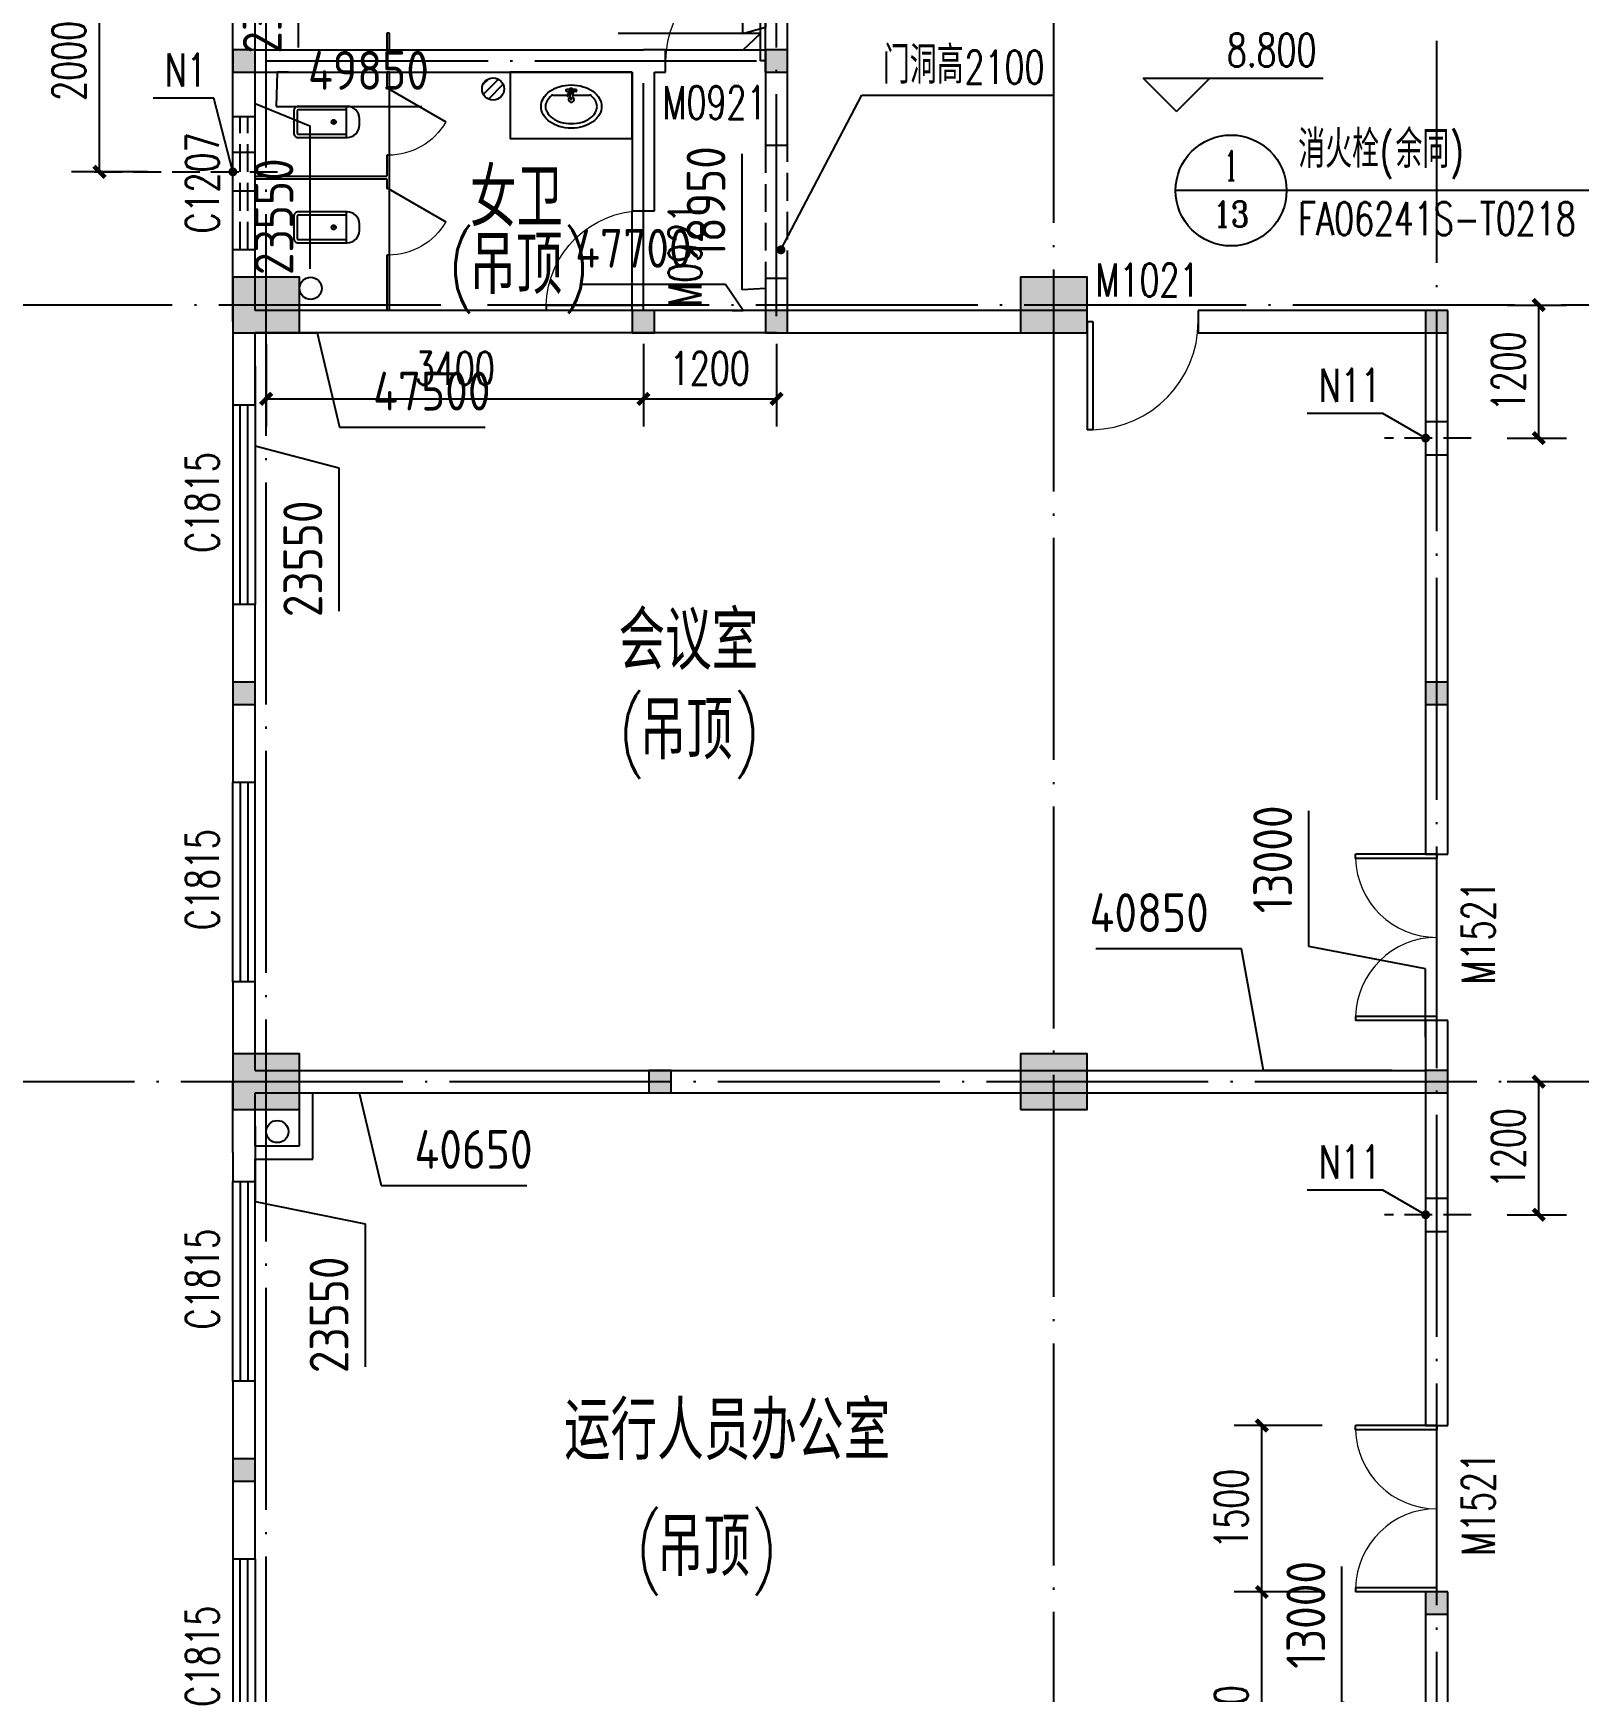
# Model space of a CAD drawing. Extents: x -59142 to 322364, y -122476 to 91021.
# Drawn here: x 85098 to 99029, y 61872 to 76822 of the extents above; entities that cross this region are included whole.
import ezdxf
from ezdxf.enums import TextEntityAlignment as Align

# ---------------------------------------------------------------- set-up
doc = ezdxf.new("R2010")
doc.units = 0
doc.header["$LTSCALE"] = 1000
doc.header["$MEASUREMENT"] = 0
doc.linetypes.add('DASH', pattern=[0.35, 0.25, -0.1])
doc.linetypes.add('DOTE', pattern=[2.42, 2, -0.2, 0.02, -0.2])
for name, color, linetype in [('CENTRE LINE', 1, 'DOTE'), ('COLUMN', 255, 'Continuous'), ('DIM_ELEV', 3, 'Continuous'), ('DIM_IDEN', 3, 'Continuous'), ('DIM_LEAD', 3, 'Continuous'), ('DOTE', 1, 'DOTE'), ('GROUND', 204, 'Continuous'), ('HOLE', 6, 'Continuous'), ('LATRINE', 191, 'Continuous'), ('LVTRY', 171, 'Continuous'), ('PUB_DIM', 3, 'Continuous'), ('PUB_HATCH', 255, 'Continuous'), ('PUB_TEXT', 7, 'Continuous'), ('TEXT', 62, 'Continuous'), ('WALL', 255, 'Continuous'), ('WINDOW', 4, 'Continuous'), ('WINDOW_TEXT', 7, 'Continuous')]:
    doc.layers.add(name, color=color, linetype=linetype)
doc.styles.add('_TCH_DIM', font='SIMPLEX', dxfattribs={"bigfont": 'GBCBIG'})
doc.styles.add('_TCH_DIM_T3', font='SIMPLEX', dxfattribs={"width": 0.705882, "bigfont": 'GBCBIG'})
doc.styles.add('_TCH_LABEL', font='COMPLEX', dxfattribs={"bigfont": 'GBCBIG'})
doc.styles.add('_TCH_WINDOW', font='SIMPLEX', dxfattribs={"bigfont": 'GBCBIG'})
doc.styles.add('HZTXT', font='geditxt.shx', dxfattribs={"width": 0.8, "bigfont": 'hztxt1.shx'})
doc.styles.get("Standard").update_dxf_attribs({"font": 'gbenor.shx', "bigfont": 'gbcbig.shx'})
doc.dimstyles.new('_TCH_ARCH&&100', dxfattribs={"dimtxt": 297.5, "dimasz": 100, "dimexe": 250, "dimexo": 300, "dimgap": 126.25, "dimtad": 1, "dimdec": 0, "dimzin": 0, "dimdsep": 46, "dimtxsty": '_TCH_DIM_T3', "dimblk": 'ARCHTICK', "dimcen": 0.09, "dimazin": 2, "dimtfac": 1, "dimtdec": 0, "dimtix": 1, "dimtmove": 2, "dimatfit": 3, "dimfxl": 1, "dimtolj": 1, "dimtzin": 0, "dimarcsym": 0})
doc.dimstyles.get("Standard").update_dxf_attribs({"dimscale": 100, "dimtxt": 3.5, "dimasz": 1, "dimexe": 2.5, "dimexo": 3, "dimgap": 1.5, "dimtad": 1, "dimdec": 0, "dimzin": 0, "dimdsep": 46, "dimtxsty": 'Standard', "dimblk": 'ARCHTICK', "dimcen": 0.09, "dimadec": 0, "dimazin": 0, "dimtfac": 1, "dimtdec": 0, "dimtix": 1, "dimtmove": 2, "dimatfit": 3, "dimfxl": 1, "dimtolj": 1, "dimtzin": 0, "dimarcsym": 0})

# ---------------------------------------------------------------- blocks, each defined once
blk = doc.blocks.new('_FZH')
blk.add_lwpolyline([(-0.5, -0.5), (0.5, -0.5), (0.5, 0.5), (-0.5, 0.5)], close=True)
at = {"layer": 'PUB_HATCH'}
blk.add_solid([(-0.5, -0.5), (0.5, -0.5), (-0.5, 0.5), (0.5, 0.5)], dxfattribs=at)
blk = doc.blocks.new('DSADa')
at = {"layer": 'COLUMN', "xscale": 600.0000000000146, "yscale": 500, "zscale": 500}
for p in [(0, -7000), (7100, -7000), (0, -14000), (7100, -14000)]:
    blk.add_blockref('_FZH', p, dxfattribs=at)
blk = doc.blocks.new('A$C2CBA13EF')
at = {"layer": 'GROUND'}
for centre in [(400, 27650), (100, 20050)]:
    blk.add_circle(centre, 100, dxfattribs=at)
blk = doc.blocks.new('_ArchTick')
at = {"color": 0, "linetype": 'ByBlock', "const_width": 0.4}
blk.add_lwpolyline([(-0.5, -0.5), (0.5, 0.5)], dxfattribs=at)
blk = doc.blocks.new('*D386')
at = {"layer": 'Defpoints', "color": 0, "transparency": 16777216}
for p in [(98085, 74372), (98668, 74372), (98085, 73172)]:
    blk.add_point(p, dxfattribs=at)
at = {"layer": 'HOLE', "color": 0, "lineweight": -2, "transparency": 16777216}
for p, q in [((98385, 74372), (98918, 74372)), ((98668, 73172), (98668, 74372)), ((98385, 73172), (98918, 73172))]:
    blk.add_line(p, q, dxfattribs=at)
at = {"layer": 'HOLE', "color": 0, "lineweight": -2, "transparency": 16777216, "xscale": 100, "yscale": 100, "zscale": 100}
for p, rotation in [((98668, 74372), 90), ((98668, 73172), 270)]:
    blk.add_blockref('_ArchTick', p, dxfattribs=dict(at, rotation=rotation))
at = {"layer": 'HOLE', "color": 0, "transparency": 16777216, "insert": (98393, 73772), "char_height": 297.5, "attachment_point": 5, "rotation": 90, "style": '_TCH_DIM_T3'}
blk.add_mtext('\\A1;1200', dxfattribs=at)
blk = doc.blocks.new('*D387')
at = {"layer": 'Defpoints', "color": 0, "transparency": 16777216}
for p in [(98085, 67372), (98668, 67372), (98085, 66172)]:
    blk.add_point(p, dxfattribs=at)
at = {"layer": 'HOLE', "color": 0, "lineweight": -2, "transparency": 16777216}
for p, q in [((98385, 67372), (98918, 67372)), ((98668, 66172), (98668, 67372)), ((98385, 66172), (98918, 66172))]:
    blk.add_line(p, q, dxfattribs=at)
at = {"layer": 'HOLE', "color": 0, "lineweight": -2, "transparency": 16777216, "xscale": 100, "yscale": 100, "zscale": 100}
for p, rotation in [((98668, 67372), 90), ((98668, 66172), 270)]:
    blk.add_blockref('_ArchTick', p, dxfattribs=dict(at, rotation=rotation))
at = {"layer": 'HOLE', "color": 0, "transparency": 16777216, "insert": (98393, 66772), "char_height": 297.5, "attachment_point": 5, "rotation": 90, "style": '_TCH_DIM_T3'}
blk.add_mtext('\\A1;1200', dxfattribs=at)
blk = doc.blocks.new('*D395')
at = {"layer": 'Defpoints', "color": 0, "transparency": 16777216}
for p in [(85695, 77572), (86428, 77572), (86428, 75572)]:
    blk.add_point(p, dxfattribs=at)
at = {"layer": 'HOLE', "color": 0, "lineweight": -2, "transparency": 16777216}
for p, q in [((86128, 77572), (85445, 77572)), ((85695, 75572), (85695, 77572)), ((86128, 75572), (85445, 75572))]:
    blk.add_line(p, q, dxfattribs=at)
at = {"layer": 'HOLE', "color": 0, "lineweight": -2, "transparency": 16777216, "xscale": 100, "yscale": 100, "zscale": 100}
for p, rotation in [((85695, 77572), 90), ((85695, 75572), 270)]:
    blk.add_blockref('_ArchTick', p, dxfattribs=dict(at, rotation=rotation))
at = {"layer": 'HOLE', "color": 0, "transparency": 16777216, "insert": (85420, 76572), "char_height": 297.5, "attachment_point": 5, "rotation": 90, "style": '_TCH_DIM_T3'}
blk.add_mtext('\\A1;2000', dxfattribs=at)
blk = doc.blocks.new('*D931')
at = {"layer": 'Defpoints', "color": 0, "transparency": 16777216}
for p in [(87198, 74322), (90598, 74322), (90598, 73526)]:
    blk.add_point(p, dxfattribs=at)
at = {"layer": 'PUB_DIM', "color": 0, "lineweight": -2, "transparency": 16777216}
for p, q in [((87198, 74022), (87198, 73276)), ((90598, 74022), (90598, 73276)), ((87198, 73526), (90598, 73526))]:
    blk.add_line(p, q, dxfattribs=at)
at = {"layer": 'PUB_DIM', "color": 0, "lineweight": -2, "transparency": 16777216, "xscale": 100, "yscale": 100, "zscale": 100, "rotation": 180}
blk.add_blockref('_ArchTick', (87198, 73526), dxfattribs=at)
at = {"layer": 'PUB_DIM', "color": 0, "lineweight": -2, "transparency": 16777216, "xscale": 100, "yscale": 100, "zscale": 100}
blk.add_blockref('_ArchTick', (90598, 73526), dxfattribs=at)
at = {"layer": 'PUB_DIM', "color": 0, "transparency": 16777216, "insert": (88898, 73801), "char_height": 297.5, "attachment_point": 5, "style": '_TCH_DIM_T3'}
blk.add_mtext('\\A1;3400', dxfattribs=at)
blk = doc.blocks.new('*D932')
at = {"layer": 'Defpoints', "color": 0, "transparency": 16777216}
for p in [(90598, 74322), (91798, 74322), (91798, 73526)]:
    blk.add_point(p, dxfattribs=at)
at = {"layer": 'PUB_DIM', "color": 0, "lineweight": -2, "transparency": 16777216}
for p, q in [((90598, 74022), (90598, 73276)), ((91798, 74022), (91798, 73276)), ((90598, 73526), (91798, 73526))]:
    blk.add_line(p, q, dxfattribs=at)
at = {"layer": 'PUB_DIM', "color": 0, "lineweight": -2, "transparency": 16777216, "xscale": 100, "yscale": 100, "zscale": 100, "rotation": 180}
blk.add_blockref('_ArchTick', (90598, 73526), dxfattribs=at)
at = {"layer": 'PUB_DIM', "color": 0, "lineweight": -2, "transparency": 16777216, "xscale": 100, "yscale": 100, "zscale": 100}
blk.add_blockref('_ArchTick', (91798, 73526), dxfattribs=at)
at = {"layer": 'PUB_DIM', "color": 0, "transparency": 16777216, "insert": (91198, 73801), "char_height": 297.5, "attachment_point": 5, "style": '_TCH_DIM_T3'}
blk.add_mtext('\\A1;1200', dxfattribs=at)
blk = doc.blocks.new('*D1207')
at = {"layer": 'Defpoints', "color": 0, "transparency": 16777216}
for p in [(96172, 62772), (97017, 62772), (97017, 60372)]:
    blk.add_point(p, dxfattribs=at)
at = {"layer": 'PUB_DIM', "color": 0, "lineweight": -2, "transparency": 16777216}
for p, q in [((96717, 62772), (95922, 62772)), ((96172, 60372), (96172, 62772)), ((96717, 60372), (95922, 60372))]:
    blk.add_line(p, q, dxfattribs=at)
at = {"layer": 'PUB_DIM', "color": 0, "lineweight": -2, "transparency": 16777216, "xscale": 100, "yscale": 100, "zscale": 100}
for p, rotation in [((96172, 62772), 90), ((96172, 60372), 270)]:
    blk.add_blockref('_ArchTick', p, dxfattribs=dict(at, rotation=rotation))
at = {"layer": 'PUB_DIM', "color": 0, "transparency": 16777216, "insert": (95896, 61572), "char_height": 297.5, "attachment_point": 5, "rotation": 90, "style": '_TCH_DIM_T3'}
blk.add_mtext('\\A1;2400', dxfattribs=at)
blk = doc.blocks.new('*D1208')
at = {"layer": 'Defpoints', "color": 0, "transparency": 16777216}
for p in [(96172, 64272), (97017, 64272), (97017, 62772)]:
    blk.add_point(p, dxfattribs=at)
at = {"layer": 'PUB_DIM', "color": 0, "lineweight": -2, "transparency": 16777216}
for p, q in [((96717, 64272), (95922, 64272)), ((96172, 62772), (96172, 64272)), ((96717, 62772), (95922, 62772))]:
    blk.add_line(p, q, dxfattribs=at)
at = {"layer": 'PUB_DIM', "color": 0, "lineweight": -2, "transparency": 16777216, "xscale": 100, "yscale": 100, "zscale": 100}
for p, rotation in [((96172, 64272), 90), ((96172, 62772), 270)]:
    blk.add_blockref('_ArchTick', p, dxfattribs=dict(at, rotation=rotation))
at = {"layer": 'PUB_DIM', "color": 0, "transparency": 16777216, "insert": (95896, 63522), "char_height": 297.5, "attachment_point": 5, "rotation": 90, "style": '_TCH_DIM_T3'}
blk.add_mtext('\\A1;1500', dxfattribs=at)
blk = doc.blocks.new('$DorLib2D$00000001')
for p, q in [((0.45, 0.975), (0.5, 0.975)), ((0.45, 0), (0.45, 0.975)), ((0.5, 0), (0.5, 0.975)), ((0.5, 0), (0.45, 0))]:
    blk.add_line(p, q)
at = {"lineweight": 13}
blk.add_arc((0.475, 0), 0.975, 91.4693, 180, dxfattribs=at)
blk = doc.blocks.new('$lvtry$00000195')
at = {"color": 0}
for p, q in [((-165, -91), (-34, -91)), ((-17, -58), (-17, -48)), ((-16, -91), (-11, -91)), ((11, -91), (165, -91)), ((17, -58), (17, -48))]:
    blk.add_line(p, q, dxfattribs=at)
blk.add_lwpolyline([(273, -195, -0.132138), (254, -266, -0.106661), (193, -332, -0.083339), (108, -374, -0.072039), (0, -389, -0.072039), (-108, -374, -0.083339), (-193, -332, -0.106661), (-254, -266, -0.132138), (-273, -195, -0.132138), (-254, -124, -0.106661), (-193, -57, -0.083339), (-108, -16, -0.072039), (0, 0, -0.072039), (108, -16, -0.083339), (193, -57, -0.106661), (254, -124, -0.132138)], format="xyb", close=True, dxfattribs=at)
blk.add_circle((0, -58), 16.7, dxfattribs=at)
for centre, radius, start, end in [((-131, -195), 101, 149.8906, 180), ((-68, -231), 174, 128.9257, 149.8906), ((-165, -111), 20, 90, 128.9257), ((-40, -49), 10.1, 106.6096, 258.1648), ((-64, 218), 259, 274.7069, 282.3732), ((-75, -228), 173, 71.36, 79.1873), ((-29, -95), 6.77, 155.344, 308.3224), ((-171, 3), 166, 324.8411, 338.1337), ((-171, 3), 170, 324.8411, 331.3523), ((-29, -95), 3.37, 155.344, 308.3224), ((100, -210), 170, 132.3141, 138.8253), ((100, -210), 166, 125.5327, 138.8253), ((0, -131), 25, 112.516, 67.484), ((-12, -74), 10.6, 201.8924, 261.774), ((0, -48), 16.7, 0, 180), ((-381, -131), 372, 2.3982, 6.7627), ((0, -111), 9.9, 201.7837, 338.2163), ((64, 218), 259, 257.6268, 265.2931), ((381, -131), 372, 170.1008, 177.6018), ((75, -228), 173, 100.8127, 110.4191), ((40, -49), 10.1, 281.8352, 73.3904), ((165, -111), 20, 51.0743, 90), ((165, -111), 20, 51.0743, 90), ((68, -231), 174, 30.1094, 51.0743), ((131, -195), 101, 0, 30.1094), ((-131, -195), 101, 180, 210.1094), ((-68, -158), 174, 210.1094, 234.4623), ((68, -158), 174, 305.5377, 329.8906), ((131, -195), 101, 329.8906, 0), ((-27, -100), 245, 234.4623, 253.5183), ((0, -9), 340, 253.5183, 270), ((0, -9), 340, 270, 286.4817), ((27, -100), 245, 286.4817, 305.5377)]:
    blk.add_arc(centre, radius, start, end, dxfattribs=at)
for p in [(0, -58), (0, -131)]:
    blk.add_point(p, dxfattribs=at)
blk = doc.blocks.new('$lvtry$00000200')
at = {"color": 0}
for p, q in [((-110, -40, 0), (-110, -470, 0)), ((100, -30, 0), (-100, -30, 0)), ((110, -470, 0), (110, -40, 0))]:
    blk.add_line(p, q, dxfattribs=at)
at = {"color": 0, "elevation": 0}
blk.add_lwpolyline([(100, 0), (-100, 0, 0.414214), (-140, -40), (-140, -480, 0.414214), (-30, -590), (30, -590, 0.414214), (140, -480), (140, -40, 0.414214)], format="xyb", close=True, dxfattribs=at)
blk.add_lwpolyline([(140, -470), (-140, -470)], dxfattribs=at)
at = {"color": 0}
blk.add_circle((0, -359, 0), 20, dxfattribs=at)
for centre, start, end in [((-100, -40, 0), 90, 180), ((100, -40, 0), 0, 90)]:
    blk.add_arc(centre, 10, start, end, dxfattribs=at)
for p in [(0, 0), (0, -359, 0)]:
    blk.add_point(p, dxfattribs=at)
blk = doc.blocks.new('$TCHSYS$APDOOR2D')
blk.add_line((0.5, 0), (0, 0.866))
at = {"lineweight": 13}
blk.add_arc((0.5, 0), 1, 120, 180, dxfattribs=at)
blk = doc.blocks.new('$DorLib2D$00000002')
for p, q in [((-0.5, 0), (-0.5, 0.4875)), ((-0.475, 0.4875), (-0.5, 0.4875)), ((-0.475, 0), (-0.475, 0.4875)), ((0.475, 0), (0.475, 0.4875)), ((0.475, 0.4875), (0.5, 0.4875)), ((0.5, 0), (0.5, 0.4875)), ((-0.5, 0), (-0.475, 0)), ((0.5, 0), (0.475, 0))]:
    blk.add_line(p, q)
at = {"lineweight": 13}
for centre, start, end in [((-0.4875, 0), 0, 88.53072), ((0.4875, 0), 91.46928, 180)]:
    blk.add_arc(centre, 0.4875, start, end, dxfattribs=at)
blk = doc.blocks.new('$TCHSYS$WIN2D')
for p, q in [((-0.5, 0.5), (0.5, 0.5)), ((0.5, 0.1667), (-0.5, 0.1667)), ((0.5, -0.1667), (-0.5, -0.1667)), ((-0.5, -0.5), (0.5, -0.5))]:
    blk.add_line(p, q)
blk = doc.blocks.new('*D1675')
at = {"color": 0, "lineweight": -2, "transparency": 16777216}
for p, q in [((97314, 79050), (96031, 79050)), ((97448, 78672), (97314, 79050)), ((97348, 78672), (97448, 78672))]:
    blk.add_line(p, q, dxfattribs=at)
at = {"layer": 'Defpoints', "color": 0, "transparency": 16777216}
for p in [(97114, 79050), (97648, 78672), (110648, 26622)]:
    blk.add_point(p, dxfattribs=at)
at = {"color": 0, "transparency": 16777216, "insert": (96498, 79375), "char_height": 350, "attachment_point": 5}
blk.add_mtext('\\A1;52050', dxfattribs=at)
blk = doc.blocks.new('*D1676')
at = {"color": 0, "lineweight": -2, "transparency": 16777216}
for p, q in [((97442, 79048), (97442, 80273)), ((97648, 78872), (97442, 79048)), ((97648, 78972), (97648, 78872))]:
    blk.add_line(p, q, dxfattribs=at)
at = {"layer": 'Defpoints', "color": 0, "transparency": 16777216}
for p in [(97442, 79248), (97648, 78672), (110648, 26622)]:
    blk.add_point(p, dxfattribs=at)
at = {"color": 0, "transparency": 16777216, "insert": (97117, 79835), "char_height": 350, "attachment_point": 5, "rotation": 90}
blk.add_mtext('\\A1;13000', dxfattribs=at)
blk = doc.blocks.new('*D1677')
at = {"color": 0, "lineweight": -2, "transparency": 16777216}
for p, q in [((94498, 81422), (94707, 81422)), ((94707, 81422), (94907, 80697)), ((94907, 80697), (96220, 80697))]:
    blk.add_line(p, q, dxfattribs=at)
at = {"layer": 'Defpoints', "color": 0, "transparency": 16777216}
for p in [(94198, 81422), (95107, 80697), (110648, 26622)]:
    blk.add_point(p, dxfattribs=at)
at = {"color": 0, "transparency": 16777216, "insert": (95739, 81022), "char_height": 350, "attachment_point": 5}
blk.add_mtext('\\A1;54800', dxfattribs=at)
blk = doc.blocks.new('*D1678')
at = {"color": 0, "lineweight": -2, "transparency": 16777216}
for p, q in [((94198, 81122), (94198, 81030)), ((94198, 81030), (94774, 80830)), ((94774, 80830), (94774, 79576))]:
    blk.add_line(p, q, dxfattribs=at)
at = {"layer": 'Defpoints', "color": 0, "transparency": 16777216}
for p in [(94198, 81422), (94774, 80630), (110648, 26622)]:
    blk.add_point(p, dxfattribs=at)
at = {"color": 0, "transparency": 16777216, "insert": (94449, 80028), "char_height": 350, "attachment_point": 5, "rotation": 90}
blk.add_mtext('\\A1;16450', dxfattribs=at)
blk = doc.blocks.new('*D1679')
at = {"color": 0, "lineweight": -2, "transparency": 16777216}
for p, q in [((91653, 76818), (90370, 76818)), ((91498, 76672), (91653, 76818)), ((91398, 76672), (91498, 76672))]:
    blk.add_line(p, q, dxfattribs=at)
at = {"layer": 'Defpoints', "color": 0, "transparency": 16777216}
for p in [(91453, 76818), (91698, 76672), (110648, 26622)]:
    blk.add_point(p, dxfattribs=at)
at = {"color": 0, "transparency": 16777216, "insert": (90837, 77143), "char_height": 350, "attachment_point": 5}
blk.add_mtext('\\A1;50050', dxfattribs=at)
blk = doc.blocks.new('*D1680')
at = {"color": 0, "lineweight": -2, "transparency": 16777216}
for p, q in [((91493, 76816), (91493, 78042)), ((91698, 76872), (91493, 76816)), ((91698, 76972), (91698, 76872))]:
    blk.add_line(p, q, dxfattribs=at)
at = {"layer": 'Defpoints', "color": 0, "transparency": 16777216}
for p in [(91493, 77016), (91698, 76672), (110648, 26622)]:
    blk.add_point(p, dxfattribs=at)
at = {"color": 0, "transparency": 16777216, "insert": (91168, 77604), "char_height": 350, "attachment_point": 5, "rotation": 90}
blk.add_mtext('\\A1;18950', dxfattribs=at)
blk = doc.blocks.new('*D1681')
at = {"color": 0, "lineweight": -2, "transparency": 16777216}
for p, q in [((87098, 78172), (87098, 78184)), ((87098, 78184), (87488, 77984)), ((87488, 77984), (87488, 76693))]:
    blk.add_line(p, q, dxfattribs=at)
at = {"layer": 'Defpoints', "color": 0, "transparency": 16777216}
for p in [(87098, 78472), (87488, 77784), (110648, 26622)]:
    blk.add_point(p, dxfattribs=at)
at = {"color": 0, "transparency": 16777216, "insert": (87163, 77163), "char_height": 350, "attachment_point": 5, "rotation": 90}
blk.add_mtext('\\A1;23550', dxfattribs=at)
blk = doc.blocks.new('*D1682')
at = {"color": 0, "lineweight": -2, "transparency": 16777216}
for p, q in [((87398, 78472), (87298, 78472)), ((87298, 78472), (87494, 77963)), ((87494, 77963), (88719, 77963))]:
    blk.add_line(p, q, dxfattribs=at)
at = {"layer": 'Defpoints', "color": 0, "transparency": 16777216}
for p in [(87098, 78472), (87694, 77963), (110648, 26622)]:
    blk.add_point(p, dxfattribs=at)
at = {"color": 0, "transparency": 16777216, "insert": (88282, 78288), "char_height": 350, "attachment_point": 5}
blk.add_mtext('\\A1;51850', dxfattribs=at)
blk = doc.blocks.new('*D1683')
at = {"color": 0, "lineweight": -2, "transparency": 16777216}
for p, q in [((91339, 74558), (90027, 74558)), ((91498, 74322), (91339, 74558)), ((91398, 74322), (91498, 74322))]:
    blk.add_line(p, q, dxfattribs=at)
at = {"layer": 'Defpoints', "color": 0, "transparency": 16777216}
for p in [(91139, 74558), (91698, 74322), (110648, 26622)]:
    blk.add_point(p, dxfattribs=at)
at = {"color": 0, "transparency": 16777216, "insert": (90508, 74883), "char_height": 350, "attachment_point": 5}
blk.add_mtext('\\A1;47700', dxfattribs=at)
blk = doc.blocks.new('*D1684')
at = {"color": 0, "lineweight": -2, "transparency": 16777216}
for p, q in [((91488, 74508), (91488, 75734)), ((91698, 74622), (91698, 74522)), ((91698, 74522), (91488, 74508))]:
    blk.add_line(p, q, dxfattribs=at)
at = {"layer": 'Defpoints', "color": 0, "transparency": 16777216}
for p in [(91488, 74708), (91698, 74322), (110648, 26622)]:
    blk.add_point(p, dxfattribs=at)
at = {"color": 0, "transparency": 16777216, "insert": (91163, 75296), "char_height": 350, "attachment_point": 5, "rotation": 90}
blk.add_mtext('\\A1;18950', dxfattribs=at)
blk = doc.blocks.new('*D1685')
at = {"color": 0, "lineweight": -2, "transparency": 16777216}
for p, q in [((87098, 76172), (87098, 76188)), ((87098, 76188), (87593, 75988)), ((87593, 75988), (87593, 74697))]:
    blk.add_line(p, q, dxfattribs=at)
at = {"layer": 'Defpoints', "color": 0, "transparency": 16777216}
for p in [(87098, 76472), (87593, 75788), (110648, 26622)]:
    blk.add_point(p, dxfattribs=at)
at = {"color": 0, "transparency": 16777216, "insert": (87268, 75168), "char_height": 350, "attachment_point": 5, "rotation": 90}
blk.add_mtext('\\A1;23550', dxfattribs=at)
blk = doc.blocks.new('*D1686')
at = {"color": 0, "lineweight": -2, "transparency": 16777216}
for p, q in [((87298, 76472), (87288, 76162)), ((87398, 76472), (87298, 76472)), ((87288, 76162), (88602, 76162))]:
    blk.add_line(p, q, dxfattribs=at)
at = {"layer": 'Defpoints', "color": 0, "transparency": 16777216}
for p in [(87098, 76472), (87488, 76162, 0), (110648, 26622)]:
    blk.add_point(p, dxfattribs=at)
at = {"color": 0, "transparency": 16777216, "insert": (88120, 76487), "char_height": 350, "attachment_point": 5}
blk.add_mtext('\\A1;49850', dxfattribs=at)
blk = doc.blocks.new('*D1687')
at = {"color": 0, "lineweight": -2, "transparency": 16777216}
for p, q in [((95988, 68570), (94675, 68570)), ((96188, 67472), (95988, 68570)), ((97348, 67472), (96188, 67472))]:
    blk.add_line(p, q, dxfattribs=at)
at = {"layer": 'Defpoints', "color": 0, "transparency": 16777216}
for p in [(95788, 68570), (97648, 67472), (110648, 26622)]:
    blk.add_point(p, dxfattribs=at)
at = {"color": 0, "transparency": 16777216, "insert": (95157, 68895), "char_height": 350, "attachment_point": 5}
blk.add_mtext('\\A1;40850', dxfattribs=at)
blk = doc.blocks.new('*D1688')
at = {"color": 0, "lineweight": -2, "transparency": 16777216}
for p, q in [((96595, 68589), (96595, 69814)), ((97648, 68389), (96595, 68589)), ((97648, 67772), (97648, 68389))]:
    blk.add_line(p, q, dxfattribs=at)
at = {"layer": 'Defpoints', "color": 0, "transparency": 16777216}
for p in [(96595, 68789), (97648, 67472), (110648, 26622)]:
    blk.add_point(p, dxfattribs=at)
at = {"color": 0, "transparency": 16777216, "insert": (96270, 69376), "char_height": 350, "attachment_point": 5, "rotation": 90}
blk.add_mtext('\\A1;13000', dxfattribs=at)
blk = doc.blocks.new('*D1689')
at = {"color": 0, "lineweight": -2, "transparency": 16777216}
for p, q in [((87098, 73822), (87098, 73104)), ((87098, 73104), (87853, 72904)), ((87853, 72904), (87853, 71613))]:
    blk.add_line(p, q, dxfattribs=at)
at = {"layer": 'Defpoints', "color": 0, "transparency": 16777216}
for p in [(87098, 74122), (87853, 72704), (110648, 26622)]:
    blk.add_point(p, dxfattribs=at)
at = {"color": 0, "transparency": 16777216, "insert": (87528, 72084), "char_height": 350, "attachment_point": 5, "rotation": 90}
blk.add_mtext('\\A1;23550', dxfattribs=at)
blk = doc.blocks.new('*D1690')
at = {"color": 0, "lineweight": -2, "transparency": 16777216}
for p, q in [((87398, 74122), (87659, 74122)), ((87659, 74122), (87859, 73271)), ((87859, 73271), (89172, 73271))]:
    blk.add_line(p, q, dxfattribs=at)
at = {"layer": 'Defpoints', "color": 0, "transparency": 16777216}
for p in [(87098, 74122), (88059, 73271), (110648, 26622)]:
    blk.add_point(p, dxfattribs=at)
at = {"color": 0, "transparency": 16777216, "insert": (88691, 73596), "char_height": 350, "attachment_point": 5}
blk.add_mtext('\\A1;47500', dxfattribs=at)
blk = doc.blocks.new('*D1692')
at = {"color": 0, "lineweight": -2, "transparency": 16777216}
for p, q in [((96894, 61778), (96894, 63003)), ((97648, 61578), (96894, 61778)), ((97648, 60772), (97648, 61578))]:
    blk.add_line(p, q, dxfattribs=at)
at = {"layer": 'Defpoints', "color": 0, "transparency": 16777216}
for p in [(96894, 61978), (97648, 60472), (110648, 26622)]:
    blk.add_point(p, dxfattribs=at)
at = {"color": 0, "transparency": 16777216, "insert": (96569, 62566), "char_height": 350, "attachment_point": 5, "rotation": 90}
blk.add_mtext('\\A1;13000', dxfattribs=at)
blk = doc.blocks.new('*D1693')
at = {"color": 0, "lineweight": -2, "transparency": 16777216}
for p, q in [((87098, 66972), (87098, 66291)), ((87098, 66291), (88090, 66091)), ((88090, 66091), (88090, 64800))]:
    blk.add_line(p, q, dxfattribs=at)
at = {"layer": 'Defpoints', "color": 0, "transparency": 16777216}
for p in [(87098, 67272), (88090, 65891), (110648, 26622)]:
    blk.add_point(p, dxfattribs=at)
at = {"color": 0, "transparency": 16777216, "insert": (87765, 65270), "char_height": 350, "attachment_point": 5, "rotation": 90}
blk.add_mtext('\\A1;23550', dxfattribs=at)
blk = doc.blocks.new('*D1694')
at = {"color": 0, "lineweight": -2, "transparency": 16777216}
for p, q in [((87398, 67272), (88036, 67272)), ((88036, 67272), (88236, 66436)), ((88236, 66436), (89549, 66436))]:
    blk.add_line(p, q, dxfattribs=at)
at = {"layer": 'Defpoints', "color": 0, "transparency": 16777216}
for p in [(87098, 67272), (88436, 66436), (110648, 26622)]:
    blk.add_point(p, dxfattribs=at)
at = {"color": 0, "transparency": 16777216, "insert": (89067, 66761), "char_height": 350, "attachment_point": 5}
blk.add_mtext('\\A1;40650', dxfattribs=at)

msp = doc.modelspace()

# ---------------------------------------------------------------- hatches: boundary and pattern name
at = {"layer": 'LVTRY'}
h = msp.add_hatch(dxfattribs=at)
h.set_pattern_fill('ANSI31', color=256, scale=40)
h.set_pattern_definition([(45, (120981.653, -1999.5), (-44.90128, 44.90128), [])])
edge = h.paths.add_edge_path()
edge.add_arc((89243.7, 76319.5), 100, 0, 360)
at = {"layer": 'PUB_HATCH'}
for points in [[(87098.4, 76672.1), (86898.4, 76672.1), (86898.4, 76472.1), (87098.4, 76472.1)], [(91698.4, 76672.1), (91698.4, 76472.1), (91898.4, 76472.1), (91898.4, 76672.1)], [(90698.4, 74122.1), (90698.4, 74322.1), (90498.4, 74322.1), (90498.4, 74122.1)], [(91898.4, 74122.1), (91898.4, 74322.1), (91698.4, 74322.1), (91698.4, 74122.1)], [(97648.4, 74122.1), (97848.4, 74122.1), (97848.4, 74322.1), (97648.4, 74322.1)], [(87098.4, 70772.1), (87098.4, 70972.1), (86898.4, 70972.1), (86898.4, 70772.1)], [(97648.4, 70972.1), (97648.4, 70772.1), (97848.4, 70772.1), (97848.4, 70972.1)], [(90848.4, 67272.1), (90848.4, 67472.1), (90648.4, 67472.1), (90648.4, 67272.1)], [(97648.4, 67472.1), (97648.4, 67272.1), (97848.4, 67272.1), (97848.4, 67472.1)], [(87098.4, 63772.1), (87098.4, 63972.1), (86898.4, 63972.1), (86898.4, 63772.1)], [(97648.4, 62772.1), (97648.4, 62572.1), (97848.4, 62572.1), (97848.4, 62772.1)]]:
    msp.add_hatch(color=256, dxfattribs=at).paths.add_polyline_path(points)

# ---------------------------------------------------------------- linework, layer by layer
at = {"layer": 'CENTRE LINE'}
msp.add_line((87198.4, 76572.1), (91798.4, 76572.1), dxfattribs=at)
for points in [[(97748.4, 40872.1), (97748.4, 81372.1)], [(91798.4, 74272.1), (91798.4, 78572.1)], [(90598.4, 74372.1), (90598.4, 76572.1)]]:
    msp.add_lwpolyline(points, dxfattribs=at)
at = {"layer": 'COLUMN'}
for p, q in [((87098.4, 76672.1), (86898.4, 76672.1)), ((86898.4, 76672.1), (86898.4, 76472.1)), ((87098.4, 76472.1), (87098.4, 76672.1)), ((91698.4, 76672.1), (91698.4, 76472.1)), ((91898.4, 76672.1), (91698.4, 76672.1)), ((91898.4, 76472.1), (91898.4, 76672.1)), ((86898.4, 76472.1), (87098.4, 76472.1)), ((91698.4, 76472.1), (91898.4, 76472.1)), ((90698.4, 74322.1), (90498.4, 74322.1)), ((90498.4, 74322.1), (90498.4, 74122.1)), ((90698.4, 74122.1), (90698.4, 74322.1)), ((91898.4, 74322.1), (91698.4, 74322.1)), ((91698.4, 74322.1), (91698.4, 74122.1)), ((91898.4, 74122.1), (91898.4, 74322.1)), ((97848.4, 74322.1), (97648.4, 74322.1)), ((97648.4, 74322.1), (97648.4, 74122.1)), ((97848.4, 74122.1), (97848.4, 74322.1)), ((90498.4, 74122.1), (90698.4, 74122.1)), ((91698.4, 74122.1), (91898.4, 74122.1)), ((97648.4, 74122.1), (97848.4, 74122.1)), ((87098.4, 70972.1), (86898.4, 70972.1)), ((86898.4, 70972.1), (86898.4, 70772.1)), ((87098.4, 70772.1), (87098.4, 70972.1)), ((97648.4, 70972.1), (97648.4, 70772.1)), ((97848.4, 70972.1), (97648.4, 70972.1)), ((97848.4, 70772.1), (97848.4, 70972.1)), ((86898.4, 70772.1), (87098.4, 70772.1)), ((97648.4, 70772.1), (97848.4, 70772.1)), ((90848.4, 67472.1), (90648.4, 67472.1)), ((90648.4, 67472.1), (90648.4, 67272.1)), ((90848.4, 67272.1), (90848.4, 67472.1)), ((97648.4, 67472.1), (97648.4, 67272.1)), ((97848.4, 67472.1), (97648.4, 67472.1)), ((97848.4, 67272.1), (97848.4, 67472.1)), ((90648.4, 67272.1), (90848.4, 67272.1)), ((97648.4, 67272.1), (97848.4, 67272.1)), ((87098.4, 63972.1), (86898.4, 63972.1)), ((86898.4, 63972.1), (86898.4, 63772.1)), ((87098.4, 63772.1), (87098.4, 63972.1)), ((86898.4, 63772.1), (87098.4, 63772.1)), ((97648.4, 62772.1), (97648.4, 62572.1)), ((97848.4, 62772.1), (97648.4, 62772.1)), ((97848.4, 62572.1), (97848.4, 62772.1)), ((97648.4, 62572.1), (97848.4, 62572.1))]:
    msp.add_line(p, q, dxfattribs=at)
at = {"layer": 'DIM_ELEV'}
for p, q in [((95403.4, 76116.3), (95103.4, 76416.3)), ((95103.4, 76416.3), (96725.8, 76416.3)), ((95403.4, 76116.3), (95703.4, 76416.3))]:
    msp.add_line(p, q, dxfattribs=at)
at = {"layer": 'DIM_IDEN'}
for p, q in [((96394.7, 75403.9), (95394.7, 75403.9)), ((99404.5, 75403.9), (96394.7, 75403.9))]:
    msp.add_line(p, q, dxfattribs=at)
msp.add_circle((95894.7, 75403.9), 500, dxfattribs=at)
at = {"layer": 'DIM_LEAD'}
for p, q in [((91838.4, 74869.1), (92566.6, 76261.9)), ((92566.6, 76261.9), (94298.4, 76261.9))]:
    msp.add_line(p, q, dxfattribs=at)
at = {"layer": 'DIM_LEAD', "const_width": 40}
msp.add_lwpolyline([(91829.1, 74851.4, 1), (91847.6, 74886.8, 1)], format="xyb", close=True, dxfattribs=at)
at = {"layer": 'DOTE'}
for p, q in [((84351.6, 74372.1), (112915.9, 74372.1)), ((84009.9, 67372.1), (112915.9, 67372.1))]:
    msp.add_line(p, q, dxfattribs=at)
for points in [[(87198.4, 22372.1), (87198.4, 86156)], [(94298.4, 21872.1), (94298.4, 86156)]]:
    msp.add_lwpolyline(points, dxfattribs=at)
at = {"layer": 'HOLE'}
for p, q in [((86726.2, 76235.5), (86178.7, 76235.5)), ((86898.4, 75572.1), (86726.2, 76235.5)), ((87098.4, 75747.1), (86898.4, 75747.1)), ((87098.4, 75397.1), (86898.4, 75397.1)), ((97263.5, 73395), (96580.5, 73395)), ((97648.4, 73172.1), (97263.5, 73395)), ((97648.4, 73322.1), (97848.4, 73322.1)), ((97648.4, 73022.1), (97848.4, 73022.1)), ((97263.5, 66395), (96580.5, 66395)), ((97648.4, 66172.1), (97263.5, 66395)), ((97648.4, 66322.1), (97848.4, 66322.1)), ((97648.4, 66022.1), (97848.4, 66022.1))]:
    msp.add_line(p, q, dxfattribs=at)
at = {"layer": 'HOLE', "linetype": 'DASH'}
for p, q in [((85650.7, 75572.1), (87366.2, 75572.1)), ((98058.3, 73172.1), (97277.3, 73172.1)), ((98058.3, 66172.1), (97277.3, 66172.1))]:
    msp.add_line(p, q, dxfattribs=at)
at = {"layer": 'HOLE', "const_width": 40}
for points in [[(86903.4, 75552.7, 1), (86893.4, 75591.4, 1)], [(97665.7, 73162, 1), (97631.1, 73182.1, 1)], [(97665.7, 66162, 1), (97631.1, 66182.1, 1)]]:
    msp.add_lwpolyline(points, format="xyb", close=True, dxfattribs=at)
at = {"layer": 'LATRINE'}
for p, q in [((88310.9, 76822.1), (88285.9, 76822.1)), ((88285.9, 76822.1), (88285.9, 76672.1)), ((88310.9, 76672.1), (88310.9, 76822.1)), ((88285.9, 76672.1), (88310.9, 76672.1)), ((88285.9, 76472.1), (88285.9, 76322.1)), ((88310.9, 76472.1), (88285.9, 76472.1)), ((88310.9, 76322.1), (88310.9, 76472.1)), ((88285.9, 76322.1), (88310.9, 76322.1)), ((88310.9, 75722.1, 400), (88310.9, 76322.1, 400)), ((88310.9, 75722.1), (88285.9, 75722.1)), ((88285.9, 75722.1), (88285.9, 75534.6)), ((88310.9, 75522.1), (88310.9, 75722.1)), ((87098.4, 75534.6), (88285.9, 75534.6)), ((87098.4, 75534.6), (87098.4, 75509.6)), ((87098.4, 75509.6), (88285.9, 75509.6)), ((88285.9, 75509.6), (88285.9, 75422.1)), ((88310.9, 75422.1), (88310.9, 75522.1)), ((88285.9, 75422.1), (88310.9, 75422.1)), ((88310.9, 74822.1, 400), (88310.9, 75422.1, 400)), ((88310.9, 74822.1), (88285.9, 74822.1)), ((88285.9, 74822.1), (88285.9, 74322.1)), ((88310.9, 74322.1), (88310.9, 74822.1))]:
    msp.add_line(p, q, dxfattribs=at)
at = {"layer": 'LVTRY'}
msp.add_lwpolyline([(90498.4, 76472.1), (89398.4, 76472.1), (89398.4, 75872.1), (90498.4, 75872.1)], close=True, dxfattribs=at)
msp.add_circle((89243.7, 76319.5), 100, dxfattribs=at)
at = {"layer": 'WALL'}
for p, q in [((86898.4, 76572.1), (86898.4, 78572.1)), ((87098.4, 76672.1), (87098.4, 78472.1)), ((91698.4, 76672.1), (91698.4, 77612.1)), ((91898.4, 76572.1), (91898.4, 77552.1)), ((86898.4, 74222.1), (86898.4, 76572.1)), ((87098.4, 76672.1), (90598.4, 76672.1)), ((90798.4, 76672.1), (90598.4, 76672.1)), ((90798.4, 76472.1), (90798.4, 76672.1)), ((91698.4, 76472.1), (91698.4, 76672.1)), ((91898.4, 75812.1), (91898.4, 76572.1)), ((87098.4, 76472.1), (90498.4, 76472.1)), ((87098.4, 74322.1), (87098.4, 76472.1)), ((90498.4, 76472.1), (90498.4, 75222.1)), ((90698.4, 75222.1), (90698.4, 76472.1)), ((90698.4, 76472.1), (90798.4, 76472.1)), ((91698.4, 76472.1), (91698.4, 75812.1)), ((91698.4, 75812.1), (91898.4, 75812.1)), ((90498.4, 75222.1), (90698.4, 75222.1)), ((91898.4, 74612.1), (91698.4, 74612.1)), ((91698.4, 74612.1), (91698.4, 74322.1)), ((91898.4, 74322.1), (91898.4, 74612.1)), ((88298.4, 74322.1), (87098.4, 74322.1)), ((90498.4, 74322.1), (88298.4, 74322.1)), ((90698.4, 74322.1), (90498.4, 74322.1)), ((91698.4, 74322.1), (90698.4, 74322.1)), ((94598.4, 74322.1), (91898.4, 74322.1)), ((94598.4, 74122.1), (94598.4, 74322.1)), ((97848.4, 74322.1), (95598.4, 74322.1)), ((95598.4, 74322.1), (95598.4, 74122.1)), ((97848.4, 69422.1), (97848.4, 74322.1)), ((86898.4, 74222.1), (86898.4, 73472.1)), ((88298.4, 74122.1), (87098.4, 74122.1)), ((87098.4, 73472.1), (87098.4, 74122.1)), ((90598.4, 74122.1), (88298.4, 74122.1)), ((91798.4, 74122.1), (90598.4, 74122.1)), ((91798.4, 74122.1), (94598.4, 74122.1)), ((95598.4, 74122.1), (97648.4, 74122.1)), ((97648.4, 74122.1), (97648.4, 69422.1)), ((86898.4, 73472.1), (87098.4, 73472.1)), ((87098.4, 71672.1), (86898.4, 71672.1)), ((86898.4, 71672.1), (86898.4, 70072.1)), ((87098.4, 70072.1), (87098.4, 71672.1)), ((86898.4, 70072.1), (87098.4, 70072.1)), ((97648.4, 69422.1), (97848.4, 69422.1)), ((87098.4, 68272.1), (86898.4, 68272.1)), ((86898.4, 68272.1), (86898.4, 67372.1)), ((87098.4, 67472.1), (87098.4, 68272.1)), ((97848.4, 67922.1), (97648.4, 67922.1)), ((97648.4, 67922.1), (97648.4, 67472.1)), ((97848.4, 67372.1), (97848.4, 67922.1)), ((87098.4, 67472.1), (87558.4, 67472.1)), ((87558.4, 67472.1), (97648.4, 67472.1)), ((86898.4, 66732.1), (86898.4, 67372.1)), ((97848.4, 64272.1), (97848.4, 67372.1)), ((87098.4, 67272.1), (87498.4, 67272.1)), ((87098.4, 66792.1), (87098.4, 67272.1)), ((87498.4, 66792.1), (87498.4, 67272.1)), ((87618.4, 67272.1), (97648.4, 67272.1)), ((87618.4, 66672.1), (87618.4, 67272.1)), ((97648.4, 67272.1), (97648.4, 64272.1)), ((86898.4, 66732.1), (86898.4, 66472.1)), ((87098.4, 66792.1), (87498.4, 66792.1)), ((87098.4, 66672.1), (87618.4, 66672.1)), ((87098.4, 66472.1), (87098.4, 66672.1)), ((86898.4, 66472.1), (87098.4, 66472.1)), ((87098.4, 64672.1), (86898.4, 64672.1)), ((86898.4, 64672.1), (86898.4, 63072.1)), ((87098.4, 63072.1), (87098.4, 64672.1)), ((97648.4, 64272.1), (97848.4, 64272.1)), ((86898.4, 63072.1), (87098.4, 63072.1)), ((97848.4, 62772.1), (97648.4, 62772.1)), ((97648.4, 62772.1), (97648.4, 60472.1)), ((97848.4, 60372.1), (97848.4, 62772.1))]:
    msp.add_line(p, q, dxfattribs=at)
at = {"layer": 'WINDOW'}
for p, q in [((90798.4, 76672.1), (91698.4, 76672.1)), ((90498.4, 74322.1), (90498.4, 75222.1))]:
    msp.add_line(p, q, dxfattribs=at)
at = {"layer": 'WINDOW', "linetype": 'DASH'}
for p, q in [((86898.4, 76072.1, 800), (87098.4, 76072.1, 800)), ((86965.1, 74872.1, 800), (86965.1, 76072.1, 800)), ((87031.7, 74872.1, 800), (87031.7, 76072.1, 800)), ((91698.4, 75812.1), (91698.4, 74612.1)), ((91898.4, 74612.1), (91898.4, 75812.1)), ((86898.4, 74872.1, 800), (87098.4, 74872.1, 800))]:
    msp.add_line(p, q, dxfattribs=at)

# ---------------------------------------------------------------- block references
at = {"layer": 'COLUMN'}
msp.add_blockref('DSADa', (87198.4, 81372.1), dxfattribs=at)
at = {"layer": 'GROUND'}
msp.add_blockref('A$C2CBA13EF', (87198.4, 46872.1), dxfattribs=at)
at = {"layer": 'LATRINE', "xscale": 600, "yscale": -600, "zscale": 25, "rotation": 90}
for p in [(88298.4, 76022.1), (88298.4, 75122.1)]:
    msp.add_blockref('$TCHSYS$APDOOR2D', p, dxfattribs=at)
at = {"layer": 'LVTRY'}
msp.add_blockref('$lvtry$00000195', (89948.4, 76355.5), dxfattribs=at)
at = {"layer": 'LVTRY', "rotation": 90}
for p in [(87448, 76022.1), (87448, 75072.3)]:
    msp.add_blockref('$lvtry$00000200', p, dxfattribs=at)
at = {"layer": 'WINDOW'}
ref = msp.add_blockref('$DorLib2D$00000001', (91248.4, 76572.1), dxfattribs=dict(at, xscale=900, yscale=900, zscale=900))
ref.add_attrib('A', 'M0921', (90770.2, 76048.3), dxfattribs={"layer": 'WINDOW_TEXT', "height": 297.5, "style": '_TCH_WINDOW', "width": 0.705882})
ref = msp.add_blockref('$DorLib2D$00000001', (90598.4, 74772.1), dxfattribs=dict(at, xscale=-900, yscale=900, zscale=-900, rotation=90.00000000000603))
ref.add_attrib('A', 'M0921', (91122.1, 74356.5), dxfattribs={"layer": 'WINDOW_TEXT', "height": 297.5, "rotation": 90, "style": '_TCH_WINDOW', "width": 0.705882})
ref = msp.add_blockref('$DorLib2D$00000001', (95098.4, 74222.1), dxfattribs=dict(at, xscale=1000, yscale=1000, zscale=1000, rotation=180))
ref.add_attrib('A', 'M1021', (94673.4, 74448.3), dxfattribs={"layer": 'WINDOW_TEXT', "height": 297.5, "style": '_TCH_WINDOW', "width": 0.705882})
ref = msp.add_blockref('$TCHSYS$WIN2D', (86998.4, 72572.1), dxfattribs=dict(at, xscale=-1800, yscale=-200, zscale=-1800, rotation=90))
ref.add_attrib('A', 'C1815', (86772.1, 72137.1), dxfattribs={"layer": 'WINDOW_TEXT', "height": 297.5, "rotation": 90, "style": '_TCH_WINDOW', "width": 0.705882})
ref = msp.add_blockref('$TCHSYS$WIN2D', (86998.4, 69172.1), dxfattribs=dict(at, xscale=1800, yscale=-200, zscale=1800, rotation=90))
ref.add_attrib('A', 'C1815', (86772.1, 68737.1), dxfattribs={"layer": 'WINDOW_TEXT', "height": 297.5, "rotation": 90, "style": '_TCH_WINDOW', "width": 0.705882})
ref = msp.add_blockref('$DorLib2D$00000002', (97748.4, 68672.1), dxfattribs=dict(at, xscale=1500, yscale=1500, zscale=1500, rotation=90))
ref.add_attrib('A', 'M1521', (98272.1, 68247.1), dxfattribs={"layer": 'WINDOW_TEXT', "height": 297.5, "rotation": 90, "style": '_TCH_WINDOW', "width": 0.705882})
ref = msp.add_blockref('$TCHSYS$WIN2D', (86998.4, 65572.1), dxfattribs=dict(at, xscale=1800, yscale=-200, zscale=1800, rotation=90))
ref.add_attrib('A', 'C1815', (86772.1, 65137.1), dxfattribs={"layer": 'WINDOW_TEXT', "height": 297.5, "rotation": 90, "style": '_TCH_WINDOW', "width": 0.705882})
ref = msp.add_blockref('$DorLib2D$00000002', (97748.4, 63522.1), dxfattribs=dict(at, xscale=1500, yscale=1500, zscale=1500, rotation=90))
ref.add_attrib('A', 'M1521', (98272.1, 63097.1), dxfattribs={"layer": 'WINDOW_TEXT', "height": 297.5, "rotation": 90, "style": '_TCH_WINDOW', "width": 0.705882})
ref = msp.add_blockref('$TCHSYS$WIN2D', (86998.4, 62172.1), dxfattribs=dict(at, xscale=-1800, yscale=-200, zscale=-1800, rotation=90))
ref.add_attrib('A', 'C1815', (86772.1, 61737.1), dxfattribs={"layer": 'WINDOW_TEXT', "height": 297.5, "rotation": 90, "style": '_TCH_WINDOW', "width": 0.705882})

# ---------------------------------------------------------------- texts
at = {"layer": 'PUB_TEXT', "style": '_TCH_DIM'}
for s, p in [('门洞高', (92756.2, 76366.9)), ('消火栓', (96499.7, 75608.1)), ('余同', (97377, 75608.1))]:
    msp.add_text(s, height=337.59, dxfattribs=at).set_placement(p)
at = {"layer": 'PUB_TEXT', "style": '_TCH_DIM', "width": 0.705882}
for s, p in [('8.800', (95855.8, 76521.3)), ('N1', (86283.7, 76340.5)), ('2100', (93493.4, 76366.9)), ('(', (97237, 75608.1)), (')', (97868.4, 75608.1)), ('FA06241S-T0218', (96499.7, 75001.4)), ('N11', (96685.5, 73500)), ('N11', (96685.5, 66500))]:
    msp.add_text(s, height=297.5, dxfattribs=at).set_placement(p)
at = {"layer": 'PUB_TEXT', "style": '_TCH_LABEL'}
for s, height, p, p2 in [('1', 267.7, (95837.4, 75495.5), (95952.1, 75495.5)), ('13', 230.99, (95735.2, 75075.8), (96054.2, 75075.8))]:
    msp.add_text(s, height=height, dxfattribs=at).set_placement(p, p2, align=Align.FIT)
at = {"layer": 'TEXT', "style": 'HZTXT', "width": 0.8}
for s, p in [('女卫', (89034.5, 75077.1)), ('(', (88833.8, 74470.9)), (')', (89869.8, 74470.9)), ('吊顶', (89029.8, 74470.9)), ('会议室', (90374, 71086.5)), ('(', (90367.4, 70276.4)), (')', (91403.4, 70276.4)), ('吊顶', (90563.4, 70276.4)), ('运行人员办公室', (89882.5, 63963.5)), ('(', (90524.1, 62915.8)), (')', (91560.1, 62915.8)), ('吊顶', (90720.1, 62915.8))]:
    msp.add_text(s, height=525, dxfattribs=at).set_placement(p)
at = {"layer": 'WINDOW_TEXT', "style": '_TCH_WINDOW', "width": 0.705882}
msp.add_text('C1207', height=297.5, rotation=90, dxfattribs=at).set_placement((86772.1, 75017.1))

# ---------------------------------------------------------------- dimensions: what is measured, and where the dimension line sits
for feature_location, offset, dtype, picture, middle in [((94198.4, 81422.1), (909, -725.5), 0, '*D1677', (95738.8, 81021.6)), ((94198.4, 81422.1), (576, -792), 1, '*D1678', (94449.4, 80027.9)), ((97648.4, 78672.1), (-206.5, 575.5), 1, '*D1676', (97116.9, 79835.2)), ((97648.4, 78672.1), (-534, 378), 0, '*D1675', (96497.6, 79375.1)), ((87098.4, 78472.1), (595.5, -509.5), 0, '*D1682', (88281.5, 78287.6)), ((87098.4, 78472.1), (390, -688.5), 1, '*D1681', (87163.4, 77163.1)), ((91698.4, 76672.1), (-205.5, 343.5), 1, '*D1680', (91167.9, 77603.7)), ((91698.4, 76672.1), (-245, 146), 0, '*D1679', (90836.6, 77143.1)), ((87098.4, 76472.1), (389.6, -310.2), 0, '*D1686', (88119.9, 76486.9)), ((87098.4, 76472.1), (494.5, -684), 1, '*D1685', (87267.9, 75167.6)), ((91698.4, 74322.1), (-210.5, 385.5), 1, '*D1684', (91162.9, 75295.7)), ((91698.4, 74322.1), (-559, 236), 0, '*D1683', (90508, 74883.1)), ((87098.4, 74122.1), (755, -1418), 1, '*D1689', (87528.4, 72083.6)), ((87098.4, 74122.1), (961, -851), 0, '*D1690', (88690.8, 73596.1)), ((97648.4, 67472.1), (-1053, 1316.5), 1, '*D1688', (96270.4, 69376.2)), ((97648.4, 67472.1), (-1860.5, 1097.5), 0, '*D1687', (95156.5, 68894.6)), ((87098.4, 67272.1), (991.5, -1381.5), 1, '*D1693', (87764.9, 65270.1)), ((87098.4, 67272.1), (1337.5, -836), 0, '*D1694', (89067.3, 66761.1)), ((97648.4, 60472.1), (-754.5, 1506), 1, '*D1692', (96568.9, 62565.7))]:
    dim = msp.add_ordinate_dim(feature_location=feature_location, offset=offset, dtype=dtype, origin=(110648.4, 26622.1), dimstyle='Standard', override={"dimarcsym": 1})
    dim.commit()
    dim.dimension.update_dxf_attribs({"geometry": picture, "text_midpoint": middle})
at = {"layer": 'HOLE'}
for p1, p2, distance, picture, middle in [((86428.5, 75572.1), (86428.5, 77572.1), 733.2, '*D395', (85420.3, 76572.1)), ((98084.8, 73172.1), (98084.8, 74372.1), -583.7, '*D386', (98393.5, 73772.1)), ((98084.8, 66172.1), (98084.8, 67372.1), -583.7, '*D387', (98393.5, 66772.1))]:
    dim = msp.add_aligned_dim(p1=p1, p2=p2, distance=distance, dimstyle='_TCH_ARCH&&100', dxfattribs=at)
    dim.commit()
    dim.dimension.update_dxf_attribs({"geometry": picture, "text_midpoint": middle})
at = {"layer": 'PUB_DIM'}
for p1, p2, distance, picture, middle in [((87198.4, 74322.1), (90598.4, 74322.1), -796.1, '*D931', (88898.4, 73801)), ((90598.4, 74322.1), (91798.4, 74322.1), -796.1, '*D932', (91198.4, 73801)), ((97017.1, 62772.1), (97017.1, 64272.1), 845.6, '*D1208', (95896.5, 63522.1)), ((97017.1, 60372.1), (97017.1, 62772.1), 845.6, '*D1207', (95896.5, 61572.1))]:
    dim = msp.add_aligned_dim(p1=p1, p2=p2, distance=distance, dimstyle='_TCH_ARCH&&100', dxfattribs=at)
    dim.commit()
    dim.dimension.update_dxf_attribs({"geometry": picture, "text_midpoint": middle})

doc.saveas('drawing.dxf')
